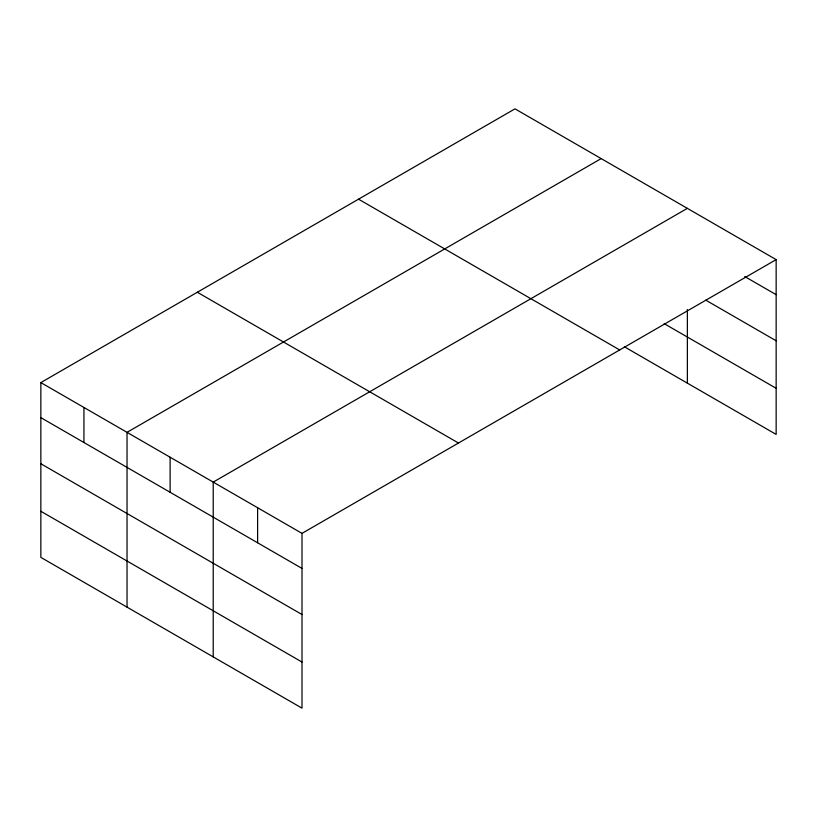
<?xml version="1.0" encoding="UTF-8"?>
<svg xmlns="http://www.w3.org/2000/svg" width="817" height="817" viewBox="0 0 817 817"><rect width="100%" height="100%" fill="white"/><g stroke="black" fill="none" stroke-linecap="round" stroke-linejoin="round"><path stroke-width="1.23" d="M776.15 259.622L514.996 108.845L40.85 382.591L40.85 557.378L302.004 708.155L302.004 533.368L776.15 259.622L776.15 434.409L624.382 346.786M601.179 158.6L127.033 432.346L127.033 607.133M687.363 208.355L213.217 482.101L213.217 656.899M744.747 276.544L776.15 294.671M705.765 300.145L776.15 340.781M664.16 323.634L776.15 388.3M358.53 199.174L619.684 349.952M197.316 292.251L458.47 443.028M40.85 382.591L302.004 533.368M40.85 417.64L302.004 568.418M40.85 463.75L302.004 614.527M40.85 511.268L302.004 662.046M687.363 309.531L687.363 383.153M257.61 507.735L257.61 542.784M170.12 457.224L170.12 492.273M83.937 407.469L83.937 442.518"/></g></svg>
